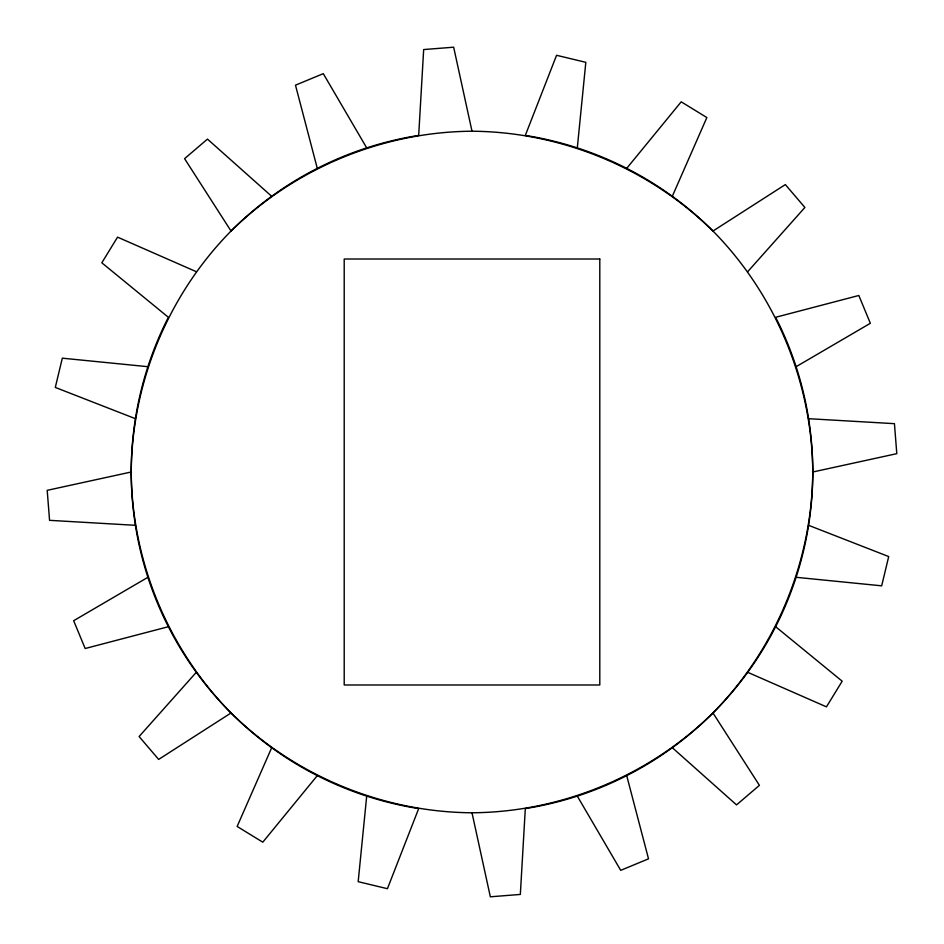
<?xml version="1.0" encoding="UTF-8"?>
<svg xmlns="http://www.w3.org/2000/svg" width="944" height="944" viewBox="0 0 944 944"><rect width="100%" height="100%" fill="white"/><g stroke="black" fill="none" stroke-linecap="round" stroke-linejoin="round"><path stroke-width="1.42" d="M131.216 472C131.865 382.509 168.209 294.764 231.032 231.032C294.764 168.209 382.509 131.865 472 131.216C561.491 131.865 649.236 168.209 712.968 231.032C775.791 294.764 812.135 382.509 812.784 472C812.135 561.491 775.791 649.236 712.968 712.968C649.236 775.791 561.491 812.135 472 812.784C382.509 812.135 294.764 775.791 231.032 712.968C168.209 649.236 131.865 561.491 131.216 472L47.2 490.337L49.56 520.333L135.417 525.312M366.697 796.111L358.177 881.672L387.429 888.705L418.688 808.583A340.784 340.784 0 0 1 168.362 317.29L101.822 262.798L117.552 237.145L196.305 271.695M577.303 147.889L585.823 62.328L556.571 55.295L525.312 135.417A340.784 340.784 0 0 1 712.968 231.032L785.349 184.587L804.89 207.468L747.695 271.695M271.695 747.695L237.145 826.448L262.798 842.178L317.29 775.638M672.305 196.305L706.855 117.552L681.202 101.822L626.71 168.362M196.305 672.305L139.11 736.532L158.651 759.413L231.032 712.968M147.889 577.303L73.656 620.715L85.172 648.516L168.362 626.71M796.111 366.697L870.344 323.285L858.828 295.484L775.638 317.29A340.784 340.784 0 0 1 525.312 808.583L520.333 894.44L490.337 896.8L472 812.784M812.784 472L896.8 453.663L894.44 423.667L808.583 418.688M147.889 366.697L62.328 358.177L55.295 387.429L135.417 418.688M796.111 577.303L881.672 585.823L888.705 556.571L808.583 525.312M747.695 672.305L826.448 706.855L842.178 681.202L775.638 626.71M271.695 196.305L207.468 139.11L184.587 158.651L231.032 231.032A340.784 340.784 0 0 1 418.688 135.417L423.667 49.56L453.663 47.2L472 131.216M672.305 747.695L736.532 804.89L759.413 785.349L712.968 712.968M366.697 147.889L323.285 73.656L295.484 85.172L317.29 168.362M577.303 796.111L620.715 870.344L648.516 858.828L626.71 775.638M599.794 259.01L344.206 259.01L344.206 684.99L599.794 684.99L599.794 259.01"/></g></svg>
